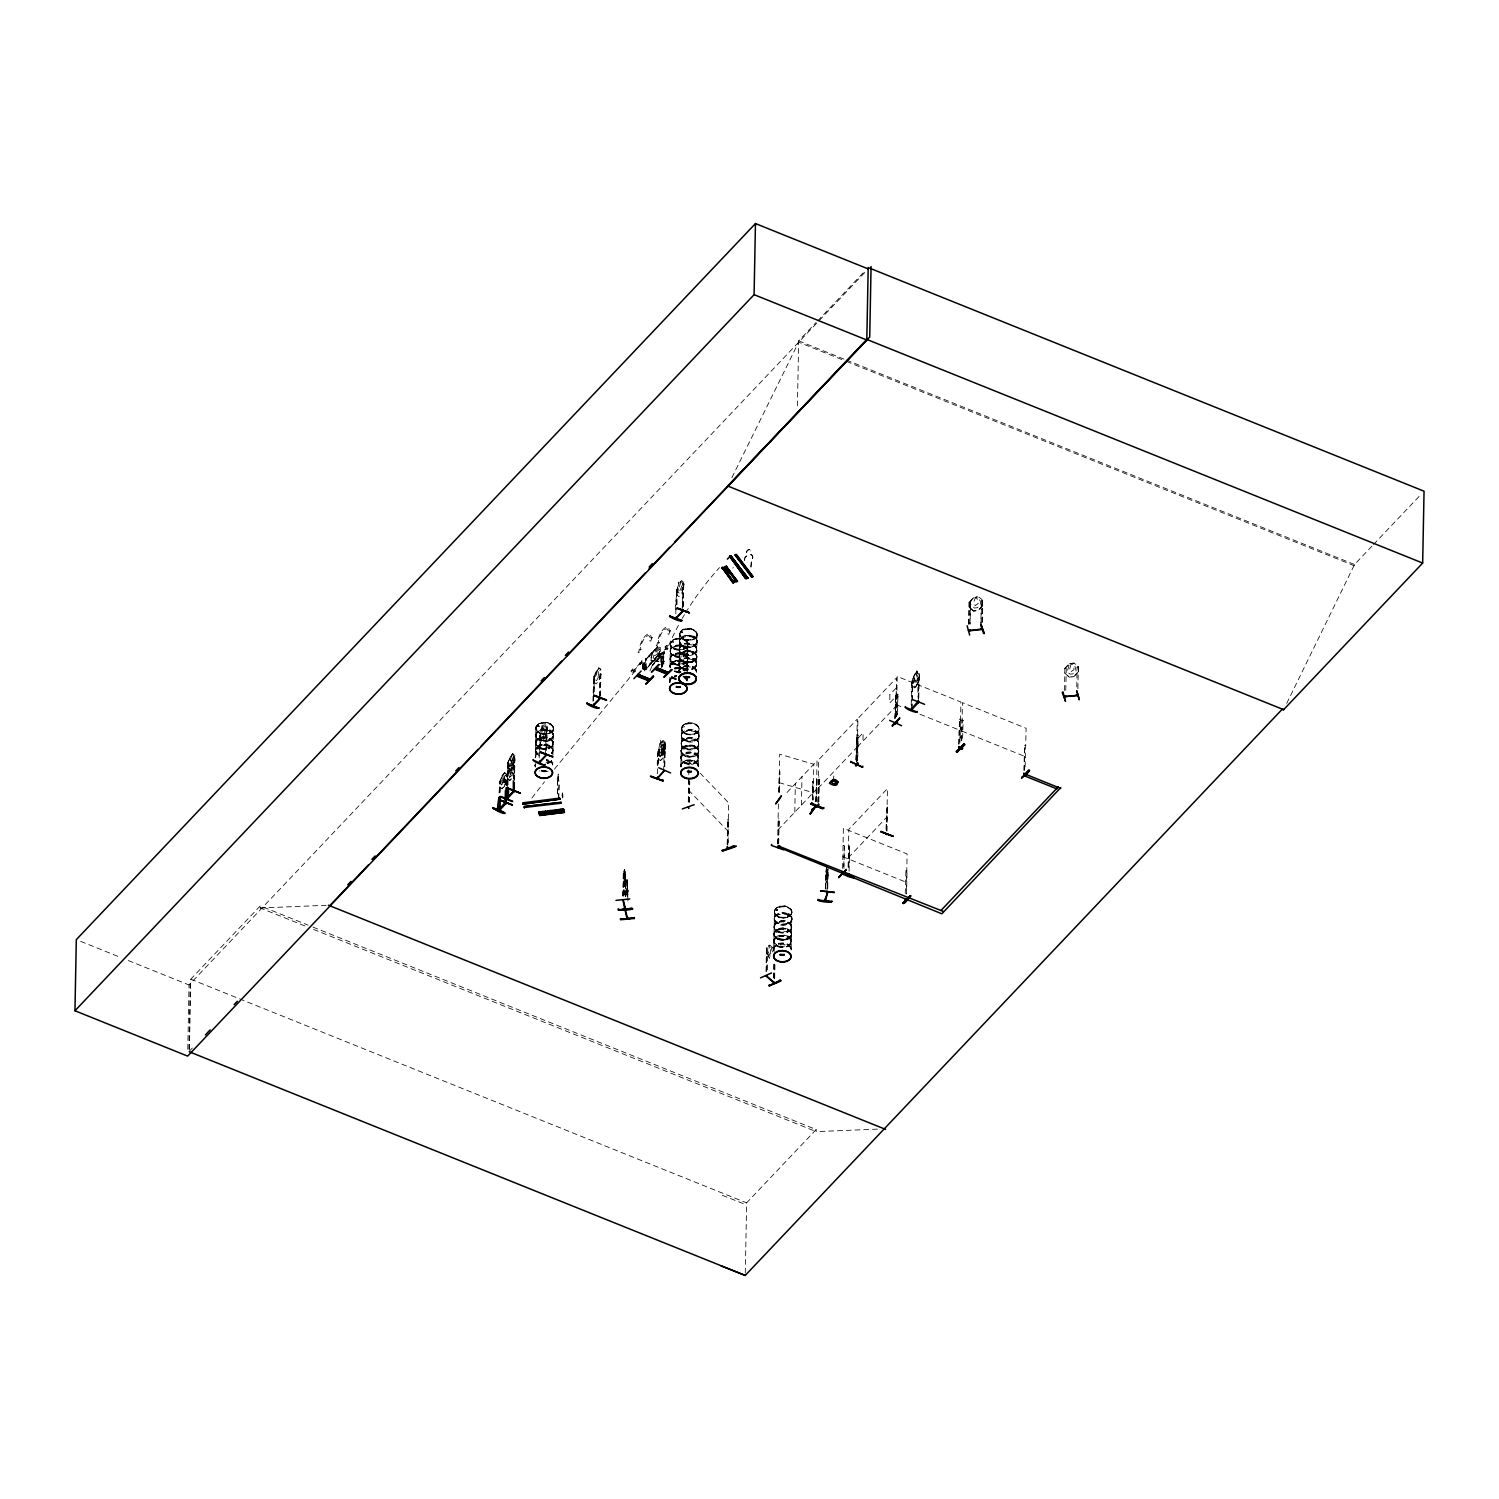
<?xml version="1.0" encoding="UTF-8"?>
<svg xmlns="http://www.w3.org/2000/svg" width="1499" height="1499" viewBox="0 0 1499 1499"><rect width="100%" height="100%" fill="white"/><g stroke="black" fill="none" stroke-linecap="round" stroke-linejoin="round"><path stroke-width="0.75" stroke-dasharray="5 3.75" d="M557.347 793.852L557.591 778.824M557.628 793.814L557.422 780.211M825.574 887.614L826.23 871.537M624.09 872.137L623.453 896.271M187.787 1049.225L189.024 984.974L865.017 272.237M188.968 1049.337L190.279 981.096M189.417 1049.525L190.766 979.203L260.283 905.902L308.063 925.127M304.878 925.932L260.245 907.982L260.283 905.902M499.055 793.008L499.917 781.391L499.467 793.177M499.71 792.334L499.917 781.391M500.123 792.484L500.329 781.56M505.538 784.033L505.706 775.283L507.018 774.664L504.563 772.641L505.631 775.976M506.156 785.532L506.362 774.608M506.568 785.701L506.887 774.608M506.924 785.382L508.011 762.466L507.337 785.532M507.58 784.689L508.011 762.466M507.992 784.858L508.386 762.279M513.37 778.581L513.782 756.358C517.848 756.283 511.965 767.169 511.365 771.348L510.222 769.83L510.953 772.435L509.566 777.344L511.365 772.622L513.051 773.671L511.777 771.573C519.066 754.203 500.778 788.586 514.888 760.162M513.782 778.749L514.251 756.433M513.97 780.117L514.438 755.683M514.382 780.286L514.888 755.758L512.639 753.678L507.355 763.141M507.618 778.393L509.866 780.473L512.321 777.887L514.813 770.823L514.775 766.27L512.564 764.359L510.035 766.963L507.486 773.952M535.836 735.747L535.705 742.398M536.005 727.858L535.649 735.016M537.935 748.751L537.373 748.844M539.134 726.49L537.879 725.872L539.078 725.909M538.816 726.509L537.729 726.34L538.853 725.703M539.19 757.988L539.303 751.43M539.359 749.238L539.64 733.929L540.895 733.03L540.427 748.713M539.677 753.791L540.296 733.236M545.58 753.397L546.086 727.146C549.44 727.558 545.486 739.213 542.245 740.469M546.067 749.2L546.723 726.865M546.273 750.531L546.742 726.453M546.723 748.507L547.247 726.472L544.887 724.673L546.123 727.896M550.564 731.643L548.953 730.725L551.126 731.456M552.756 761.811L552.681 765.09A8.694 5.621 1.1 0 0 550.264 761.042M552.831 757.239L553.112 743.954M553.375 728.27A8.694 5.621 1.1 0 1 540.183 732.805A8.694 5.621 1.1 0 1 540.502 723.08A8.694 5.621 1.1 0 1 553.375 728.27L553.281 735.016L553.094 733.723M557.984 778.599L558.228 773.934L557.197 779.424M558.396 798.705L558.171 774.177M558.677 798.667L559.408 785.083L557.947 773.971M561.994 796.006L562.35 792.859L562.687 794.676M592.967 701.288L593.098 694.73M593.136 692.538L594.072 676.536L594.166 694.206M593.473 697.072L594.485 676.667M593.623 700.595L594.072 676.536M599.356 696.698L599.862 670.428C603.01 669.004 595.59 665.8 599.9 671.196M600.012 696.004L600.518 669.753M600.424 696.173L601.024 669.772L598.663 667.954M622.778 895.521L623.865 871.387L623.172 899.85M622.966 896.327L623.247 871.444M624.708 884.766L624.971 871.238M624.821 894.697L624.914 872.418M625.027 895.503L624.483 869.907M625.308 896.683L625.327 872.755L625.776 896.646M626.02 895.259L626.245 881.131M627.107 894.641L627.369 881.112M627.35 895.877L627.313 882.311M627.538 896.683L627.481 889.319L628.325 890.125L627.294 896.009L626.189 885.703M627.931 901.03L627.032 879.594L626.076 881.337M639.923 662.633L640.242 664.394L642.022 662.521C642.79 657.761 637.6 666.174 642.059 660.89M640.242 664.394L640.26 662.764M641.722 660.74L641.684 662.371L634.283 670.184L639.792 663.251M642.715 668.91L642.696 664.244L644.008 662.408L643.371 668.348M642.846 669.079L642.94 664.638M643.671 669.416L643.558 663.251L645.563 663.907L640.804 662.595L643.708 663.158M643.746 669.341L644.814 663.926L643.521 664.582M643.183 664.432L644.008 662.408M644.083 669.36L643.989 664.994M644.326 663.72L644.345 662.539M644.57 670.952L644.664 664.376M644.814 663.926L644.008 665.069L642.696 664.244M657.405 656.337L645.526 669.922L657.405 656.337L645.095 669.753L645.788 659.747M645.769 660.441L646.537 659.523C644.739 651.334 646.013 689.784 645.713 659.373L657.593 646.856L645.263 659.223M646.05 668.217L646.2 659.916M646.238 668.104L646.275 669.172L645.02 668.648L657.162 655.981L660.197 651.053L660.216 647.362L657.199 647.175L645.282 660.272M660.085 650.997L657.162 657.817L654.089 661.04L651.109 660.703L651.128 657.012L654.164 650.266M651.109 660.703L651.259 657.068L654.332 650.397M663.907 651.746L652.009 665.331L664.319 651.915L652.44 665.5L664.432 652.927C663.045 646.875 662.221 668.161 663.626 661.921M657.162 646.687L657.574 647.83L645.769 660.253M657.574 647.98L657.593 646.856M658.323 657.162L658.361 655.531C663.27 649.592 657.705 660.815 658.679 655.663L666.493 647.961L660.459 654.857M657.312 773.821L657.761 749.744L659.017 748.844L658.548 764.546M659.86 649.161L655.925 652.14L654.688 655.756L657.199 654.22L659.729 649.104M657.892 765.221C654.894 767.713 663.87 717.59 659.429 752.105L660.947 753.135L662.521 751.467L664.169 747.102M660.122 655.269L660.141 653.639M658.117 764.378L658.417 749.05M661.003 662.277L660.834 657.443L662.502 655.738L661.49 657.049M661.078 662.202L661.359 656.45L663.682 657.405M661.452 665.987L661.827 656.337L661.677 668.086M662.146 666.999L662.165 657.967M662.483 666.287L662.708 657.461M661.677 657.761L662.502 655.738M662.652 666.474L662.483 656.918M663.214 661.771L664.432 652.927M664.357 652.084C660.909 665.125 667.748 657.874 660.74 665.444M663.664 771.404L664.207 742.961L665.425 742.473L663.045 740.337L660.628 742.998L663.139 740.543L665.294 742.417L664.151 767.207M664.394 766.345L664.863 742.267M664.807 766.514L665.369 742.286L665.387 751.074M669.791 680.565L669.847 677.286M670.446 657.143C669.922 662.071 670.165 647.812 670.559 652.927M670.353 650.416L670.521 643.764M672.433 664.376L672.47 663.888M673.313 641.628L672.302 642.378M675.805 613.953L675.918 607.395M675.974 605.203L676.911 589.182L677.042 604.678M676.293 609.737C673.088 609.475 681.933 561.6 677.923 592.236L679.44 593.267L681.014 591.599L682.663 587.233M676.63 604.509L676.911 589.182M679.178 663.026L679.44 649.667M679.572 641.891L679.459 648.542M679.759 634.002L679.572 640.729M681.427 654.763L681.895 654.632M682.157 611.536L682.701 583.092C686.298 581.931 681.895 592.592 681.408 594.054L678.822 596.583L676.499 594.616L678.86 596.433M682.645 607.339L683.338 582.83M682.888 606.477L683.357 582.399M681.595 654.969L682.551 654.782M682.139 631.754L682.588 632.822L681.633 632.035M683.3 606.645L683.788 582.549L682.701 583.092M681.464 736.253L681.314 742.904M681.183 751.392L681.202 750.25M681.614 729.02L681.445 735.091M684.575 646.013L684.537 647.043M683.75 749.35L684.181 749.481M684.35 668.741L685.155 669.285L683.731 669.266M684.987 647.137C686.523 644.907 681.052 648.224 685.83 647.193M685.249 669.322L684.762 668.46L685.624 669.51M685.493 646.275L685.736 646.294M687.179 680.996L687.235 677.717M687.329 673.145L687.61 659.822M670.653 642.34L674.925 638.949A8.694 5.621 1.1 0 1 687.872 644.177L687.779 650.922M688.285 801.759L688.753 776.95M688.791 774.758L688.959 766.008M688.697 801.609L689.128 778.749M688.94 802.452L689.334 781.897M689.353 802.302L689.746 781.747M694.843 636.813L693.081 637.15M695.742 754.54L694.712 754.128M697.016 642.209L696.979 642.284A8.694 5.621 1.1 0 1 683.788 646.875A8.694 5.621 1.1 0 1 684.106 637.15A8.694 5.621 1.1 0 1 696.979 642.34L696.885 648.973M697.129 634.433A8.694 5.621 1.1 0 1 683.937 638.967A8.694 5.621 1.1 0 1 684.256 629.243A8.694 5.621 1.1 0 1 697.129 634.433L697.016 641.179A8.694 5.621 1.1 0 1 683.806 645.544A8.694 5.621 1.1 0 1 684.125 635.838A8.694 5.621 1.1 0 1 696.998 641.01L696.042 638.555M695.424 754.053L696.042 753.154L695.836 754.353M697.072 731.624L695.274 731.868M698.309 765.67L698.44 758.981A8.694 5.621 1.1 0 0 685.53 753.885A8.694 5.621 1.1 0 0 685.212 763.591A8.694 5.621 1.1 0 0 698.403 759.056M698.871 736.571L698.853 736.646A8.694 5.621 1.1 0 1 685.643 741.218A8.694 5.621 1.1 0 1 685.961 731.512A8.694 5.621 1.1 0 1 698.834 736.684L698.74 743.335M698.89 735.484L698.871 735.409A8.694 5.621 1.1 0 0 685.98 730.2A8.694 5.621 1.1 0 0 685.661 739.906A8.694 5.621 1.1 0 0 698.871 735.372L698.984 728.795M727.146 844.537L728.046 819.241L728.214 845.08M727.558 844.368L728.046 819.241M727.802 845.23L728.626 802.827L700.127 773.165M744.61 560.626A4.666 3.167 -36.9 0 1 746.633 556.017L746.577 552.007A2.323 1.593 -36.9 0 1 748.694 549.59A2.323 1.593 -36.9 0 1 750.755 550.733L750.887 550.901A2.323 1.593 -36.9 0 0 748.825 549.777A2.323 1.593 -36.9 0 0 746.708 552.175L746.577 552.007M750.999 567.072L751.561 560.083A4.666 3.167 -36.9 0 0 750.812 554.742L750.755 550.733M745.284 1273.176L746.633 1202.854L816.149 1129.553L310.237 925.989M766.026 971.558L766.476 947.499L769.83 945.176L768.275 951.79L770.093 956.081M766.401 971.371L766.87 947.106L769.699 945.232M766.832 970.022L766.476 947.499M767.207 969.853L767.825 947.593M773.746 948.436L773.896 941.672M774.327 919.412L774.196 926.063M774.496 911.523L774.346 918.138L774.627 916.957M773.54 978.023L773.84 962.714M773.934 977.835L774.215 962.527M774.308 978.678L774.59 963.37M774.683 978.491L774.983 963.182M777.625 843.918L778.393 803.689M778.768 792.315L779.368 771.479L779.536 792.203M776.351 932.078L776.651 931.891M778.037 844.087L779.18 818.267L778.524 818.96M778.974 792.034L779.686 754.184L813.788 764.246L813.114 799.81M778.281 843.225L778.768 818.098M779.349 792.484L779.93 771.648M776.857 910.137L777.606 910.174M778.693 843.394L779.18 818.267M797.431 405.892L798.667 340.873L816.056 322.547M788.755 914.128C786.413 914.39 791.622 913.659 789.317 914.69M789.467 937.493L788.924 936.313L787.874 937.493M791.172 948.83L791.285 942.14M791.341 941.016L791.584 927.581M791.734 919.73L791.716 919.805A8.694 5.621 1.1 0 1 778.506 924.377A8.694 5.621 1.1 0 1 778.824 914.671A8.694 5.621 1.1 0 1 791.716 919.843L791.622 926.494M791.903 911.973A8.732 5.64 1.1 0 1 778.656 916.526A8.732 5.64 1.1 0 1 778.974 906.764C786.019 902.173 798.517 913.097 787.425 917.032C780.323 921.492 767.807 910.699 778.899 906.708A8.732 5.64 1.1 0 1 791.903 911.973L791.772 918.681A8.694 5.621 1.1 0 1 778.543 923.065A8.694 5.621 1.1 0 1 778.862 913.341A8.694 5.621 1.1 0 1 791.734 918.531L790.779 916.076M794.789 812.139L795.332 783.696M801.422 805.132L801.965 776.688M812.346 799.904L812.889 781.354L812.908 800.091M812.533 799.623L812.889 781.354M815.606 801.628L816.711 778.093L816.674 801.103M816.018 801.796L817.124 778.262M816.262 800.934L817.03 760.799L784.577 795.032M817.798 802.265L818.623 759.843L857.222 719.145L856.397 761.548M818.21 802.433L819.353 776.613L818.698 777.306M818.454 801.572L818.941 776.445M818.866 801.74L819.353 776.613M877.458 1129.122L816.112 1131.614L816.149 1129.553M825.274 888.944L826.08 871.5M825.743 889.001L826.268 871.088M826.417 870.863L826.811 875.023L826.755 871.406M826.717 873.542L826.905 876.297M826.961 892.804L827.504 870.638M827.523 888.495L827.898 869.176M827.748 887.689L828.029 872.381M842.607 868.408L843.375 828.291L907.101 853.924L906.333 894.041M843.731 866.572L844.387 845.736L843.056 845.567L844.124 846.017M843.937 868.596L844.387 845.736M848.115 867.134L848.827 829.284L887.445 788.586L886.621 831.008M848.528 867.303L849.577 846.054L848.921 846.748M848.771 866.459L849.165 845.886M849.09 871.181L849.577 846.054M855.779 759.956L856.885 736.421L856.191 760.124M856.81 761.717L857.859 734.96L857.803 760.255M857.128 760.949L857.953 718.527L896.552 677.829L895.821 715.679M857.391 760.087L857.859 734.96M857.953 746.408L858.103 738.108L863.124 732.805L862.974 741.106M886.003 829.397L887.108 805.881L887.033 831.177M886.415 829.565L887.52 806.05M894.716 718.471L895.802 694.955L895.128 718.639M895.371 717.796L895.802 694.955M896.177 716.803L896.87 693.681L897.938 694.131L897.545 714.686M896.439 716.522L897.208 676.405L960.915 702.038L960.147 742.174M897.301 714.948L897.938 694.131M905.246 893.61L905.939 870.507L907.026 870.938L906.576 893.779M911.223 705.092L911.355 698.534M911.392 696.342L911.692 681.033L912.947 680.115L911.692 681.033M911.561 709.645L912.348 680.34M912.216 708.952L912.891 680.227M912.01 685.624L914.446 687.779L914.69 674.25L917.069 671.627L918.269 675.037M914.446 687.779C920.723 686.804 913.94 661.752 918.194 674.269L917.763 696.154M918.138 698.515L919.262 673.744L918.793 697.822M918.344 699.846L918.85 673.594M919.393 678.223L919.562 673.669M958.779 744.272L959.51 718.883L960.578 719.333L959.885 742.436M959.023 744.01L959.51 718.883M961.421 740.75L962.077 719.932L963.145 720.363L962.508 741.181M961.683 740.487L962.414 702.638L1026.122 728.27L1025.091 768.668M968.729 624.015L969.141 602.13L970.565 602.017L970.04 624.184M968.804 624.333L969.235 602.448L970.565 602.392M969.965 623.884L970.396 602.036M980.852 627.069L981.339 600.818L982.594 600.668L982.257 622.872M981.021 623.003L981.545 600.855M982.164 622.553L982.594 600.668M1023.986 770.505L1024.473 745.378L1025.784 745.565L1024.473 745.378M1024.229 770.242L1024.716 745.115M1064.534 690.458L1064.852 668.254L1066.295 668.142M1065.77 690.308L1066.276 668.535L1064.946 668.573M1076.788 686.935L1077.069 666.943L1078.474 667.205M1077.388 666.943L1078.399 667.111M1077.893 688.678L1078.306 666.811M1078.512 671.571L1073.827 676.574L1069.199 677.173L1064.833 673.014L1069.199 677.173L1073.865 676.667L1078.531 671.664L1078.587 667.055L1074.09 663.045L1069.443 663.532L1064.777 668.554M1286.723 703.406L1354.534 564.505L1371.904 546.179M535.274 764.771L535.293 764.659A8.694 5.621 1.1 0 0 535.536 766.101M681.033 757.388L681.558 741.743M696.435 672.433L696.435 672.395A8.694 5.621 1.1 0 0 687.891 666.736A8.694 5.621 1.1 0 0 679.01 672.114L679.01 672.002M773.896 940.548L774.159 927.15M827.823 872.549L826.68 879.52L827.242 871.2M750.868 566.903L751.449 559.914A4.666 3.167 -36.9 0 0 750.68 554.574L750.812 554.742M826.811 869.101L826.736 879.126L827.298 874.498L827.598 875.978M833.388 780.923L833.837 775.526M548.859 745.396L542.151 744.891L538.16 746.315C542.75 742.661 552.138 744.328 553.112 750.755M658.96 655.794L661.865 656.356M671.159 663.345C678.41 655.794 693.044 669.135 696.904 656.674A8.694 5.621 1.1 0 0 683.825 651.559A8.694 5.621 1.1 0 0 683.507 661.284L683.319 661.452M694.449 746.034L698.497 749.744M787.35 929.099L790.516 931.497M827.411 875.379L826.455 878.433L827.467 872.624M698.721 744.422L698.459 757.857M825.986 872.381L826.717 864.904M826.661 866.834L826.024 872.324L825.612 871.444M826.792 869.027L825.912 876.503M828.141 867.977L827.261 875.36M828.216 872.099L826.68 882.592L825.855 880.887M827.485 879.594L828.197 872.156M624.633 869.888L625.495 882.087M679.028 670.915L679.122 664.113L680.134 666.736M791.135 949.991L791.172 949.916A8.694 5.621 1.1 0 0 782.628 944.239A8.694 5.621 1.1 0 0 773.746 949.635L773.746 949.598M635.332 671.065C632.035 675.805 632.69 663.607 635.482 670.803M502.933 775.039L502.783 782.628L504.395 779.218L503.72 774.196L503.064 775.095M597.202 670.259L596.283 676.93L597.857 677.005C598.832 675.88 599.469 667.786 597.07 670.203M661.471 746.895L661.321 754.465L662.914 751.074L662.258 746.052L661.602 746.952M917.051 676.293L916.208 673.182L914.652 678.766L915.402 681.652L917.013 678.279M535.78 727.971L536.136 726.453C534.562 735.053 549.74 736.552 553.206 729.957M535.368 750.381L535.649 751.861L535.724 748.526M553.581 728.458L553.225 729.938M551.838 753.697L552.906 748.938M669.866 665.912L670.109 667.786M679.122 656.15C679.797 649.929 693.812 647.961 696.623 655.382M687.722 645.844C690.364 638.967 675.056 638.237 680.846 631.229C685.811 624.446 703.499 631.098 694.58 638.63M687.648 666.736L684.893 670.765A8.732 5.64 1.1 0 0 682.27 661.49A8.732 5.64 1.1 0 0 670.034 666.399M681.408 728.533C683.094 720.719 697.859 720.982 699.152 728.907C697.897 738.314 677.061 735.147 682.738 725.61M681.258 752.105L685.287 756.021A8.732 5.64 1.1 0 0 698.59 751.449L697.653 748.02L692.351 745.209L683.75 746.483L680.977 750.83L682.289 747.645M698.778 750.999L698.778 750.962A8.732 5.64 1.1 0 1 685.362 755.402A8.732 5.64 1.1 0 1 685.68 745.64A8.732 5.64 1.1 0 1 698.609 750.849L698.759 751.336A8.732 5.64 1.1 0 0 685.661 746.24A8.732 5.64 1.1 0 0 685.343 756.002L691.976 756.751L697.466 753.903L689.69 756.583L682.082 753.51M774.271 911.654L774.664 910.137M774.196 932.191L774.964 936.987M791.641 934.139L791.247 935.957L791.378 932.622M553.262 736.028L553.262 736.065A8.694 5.621 1.1 0 0 540.352 730.987A8.694 5.621 1.1 0 0 540.033 740.712A8.694 5.621 1.1 0 0 553.225 736.178L553.131 742.867M680.865 765.314L681.014 758.513M504.695 772.697L502.146 775.302L500.816 784.352L502.334 785.401L505.556 779.368M513.501 767.638L512.396 764.453L510.166 767.02L508.704 776.014L510.203 777.063L511.796 775.376L513.445 771.029M540.09 738.595C539.434 733.442 544.999 711.838 541.308 736.29L542.825 737.321L546.048 731.287M664.151 747.832L663.045 744.647L665.556 746.502L663.101 744.497L660.647 747.083L659.354 756.208L660.872 757.239L662.446 755.571L664.094 751.205M538.834 726.303L537.729 726.34L539.134 726.247M535.368 750.306L538.122 745.977M537.654 749.032L538.178 747.945M535.068 765.24L535.424 763.759M549.046 730.613L549.833 731.456M550.714 731.175L549.458 730.463L551.239 730.388M553.037 737.189L553.45 735.597A8.844 5.696 1.1 0 0 540.296 730.463A8.844 5.696 1.1 0 0 539.959 740.337A8.844 5.696 1.1 0 0 553.375 735.728M670.634 642.378L670.54 645.413L672.77 648.074M670.147 650.922L670.634 649.217M673.351 642.584L673.576 641.816M670.503 657.03L671.159 661.958M669.866 666.212L670.222 664.432M669.922 679.665L669.566 681.146L669.978 679.534M681.464 632.372L682.42 631.791M679.253 649.011L679.703 647.362M678.972 663.532L679.422 661.883M683.863 647.324L683.956 646.369M678.822 671.383L679.253 669.753M685.53 669.378L683.019 669.453L685.024 668.517M683.076 669.116L683.413 669.285A8.694 5.621 1.1 0 0 696.548 664.713L696.248 666.006L696.435 662.296M687.872 651.634A8.844 5.696 1.1 0 1 674.475 656.243A8.844 5.696 1.1 0 1 674.794 646.369A8.844 5.696 1.1 0 1 687.872 651.634L687.423 653.377L687.76 651.971A8.694 5.621 1.1 0 0 674.85 646.893A8.694 5.621 1.1 0 0 674.531 656.618A8.694 5.621 1.1 0 0 687.722 652.084L687.629 658.773L687.46 657.518M687.797 659.354L687.366 660.984M693.812 658.642L694.768 659.092L692.257 659.691M693.138 659.972L693.344 659.672M696.679 643.558L697.204 641.759M696.698 651.072L695.892 646.406M696.548 658.473L696.904 656.955A8.732 5.64 1.1 0 1 683.488 661.621A8.732 5.64 1.1 0 1 683.806 651.859A8.732 5.64 1.1 0 1 696.735 657.068L696.66 655.1M681.258 735.522L681.689 733.892M681.464 735.091L681.801 733.648M683.694 727.165L684.706 726.434M681.183 756.414L681.989 761.099M680.677 765.745L681.202 763.872M694.524 731.456L695.648 730.781M694.618 731.343L695.836 732.374L697.091 731.193M695.086 730.987L696.829 731.4M694.093 753.828L695.461 752.929L696.735 754.128M695.011 754.334L694.655 753.36M699.059 736.103L698.628 737.752M698.403 752.817L698.778 751.036A8.732 5.64 1.1 0 0 685.661 745.921L683.75 746.783M697.466 755.29L698.197 760.124M774.121 918.681L774.477 917.201M776.295 910.137L777.7 909.799L776.407 910.249M777.157 909.706L777.231 909.35M774.14 939.423L774.084 942.946M773.54 948.904L774.065 947.068M788.343 913.828L787.762 915.233M787.837 915.083L789.205 914.84L787.949 914.146M788.043 915.383L789.842 914.146M787.331 937.606L786.994 937.212M791.435 921.079L791.94 919.262A8.844 5.696 1.1 0 0 778.768 914.128A8.844 5.696 1.1 0 0 778.449 924.002A8.844 5.696 1.1 0 0 791.865 919.393M791.772 927.113L791.247 928.987L790.629 923.927M679.89 639.436L679.422 641.16L679.834 639.53M663.682 653.808C664.001 650.491 662.727 655.775 663.195 652.608M663.457 663.195L663.439 662.146M827.654 875.884L827.448 873.374M772.528 951.996L770.73 946.544L770.58 954.132M662.015 656.637L661.34 657.63M663.476 657.312L658.998 655.812M625.177 879.238L624.69 871.444M627.594 889.113L627.088 881.318M499.279 782.066L504.563 772.641L506.943 774.777L505.706 775.283M499.823 782.291L502.277 775.358M507.824 763.366L510.316 756.32L512.733 753.885L513.707 757.014M507.618 773.99L510.166 767.02M504.301 786.169L506.812 779.124M505.051 784.464L506.718 779.161M542.601 727.146L539.64 733.929M544.793 738.089L547.172 730.987M593.885 677.492L596.246 670.39L595.084 679.572L596.602 680.602L599.825 674.569M593.866 681.895L596.115 683.975L598.532 681.314L600.874 674.325M601.08 674.325L598.401 681.258M676.705 590.156L679.216 583.111L681.67 580.525C687.666 586.203 678.185 576.084 682.738 583.861M658.342 754.147L660.647 747.083L663.233 744.553M658.267 754.184L660.815 747.214M658.005 754.484L660.459 756.508L662.914 753.922L665.275 746.802M660.328 756.452L662.877 753.847L665.2 746.839M916.938 685.212L919.487 678.185M512.002 764.752L513.651 760.405M918.212 678.41L914.933 684.425L913.378 683.375L914.727 674.325L917.201 671.683M1071.054 664.169L1069.405 670.165L1070.904 671.739L1073.902 669.678L1073.94 667.692L1072.553 664.001L1071.017 664.076M649.929 670.915L652.833 664.094M660.16 650.978L657.162 657.817M681.277 756.264L681.239 759.899M731.887 477.694L798.648 342.203L844.256 360.547M969.085 602.523L973.713 597.408C985.293 595.59 966.143 597.595 971.427 605.671L974.35 608.051L977.348 607.713L980.44 604.697L980.496 601.324C972.514 591.168 986.717 602.298 981.489 601.174M1064.796 668.648L1069.518 663.645L1067.157 671.814L1070.08 674.175L1073.078 673.838L1076.151 670.84L1074.09 663.045M623.865 871.387L624.615 869.72M625.814 884.616L624.914 886.302L625.664 884.635M627.313 896.177L628.212 894.51M535.967 741.199L536.661 746.052M698.478 745.603L698.553 742.136M774.44 924.864L774.346 928.387M791.041 943.302L790.348 938.449M632.765 668.685L630.985 671.346L633.477 672.939M665.05 646.968L666.68 649.61L669.435 647.062L666.662 645.282L665.05 646.968L669.21 647.643M666.662 645.282L667.598 649.348M696.642 651.203L696.848 650.098A8.694 5.621 1.1 0 0 683.937 645.001A8.694 5.621 1.1 0 0 683.638 654.707A8.694 5.621 1.1 0 0 696.829 650.173L696.585 663.476M552.887 745.04L552.962 741.612M627.894 891.98L627.032 879.763L626.282 881.262M672.002 664.844L672.564 663.888M536.155 726.434C539.771 720.438 552.194 720.925 553.543 728.383M550.658 731.1L550.751 730.107M552.794 752.03L551.857 753.379A8.713 5.621 1.1 0 0 549.402 745.977A8.694 5.621 1.1 0 0 537.71 746.596A8.713 5.621 1.1 0 0 537.972 754.278A8.694 5.621 1.1 0 0 535.761 756.676M670.24 664.713C675.037 655.925 685.137 664.094 692.257 661.546M672.189 664.45L673.145 664.638M679.478 654.951L680.434 653.302M687.704 645.882L681.296 649.779L672.789 648.093M683.619 668.629L683.525 669.116A8.694 5.621 1.1 0 1 683.675 659.523A8.694 5.621 1.1 0 1 696.548 664.713L696.454 671.402L696.211 670.016M685.249 669.097L683.844 669.435M687.292 667.936L684.912 670.446A8.694 5.621 1.1 0 0 674.419 669.266M693.981 659.991L694.318 658.904M694.374 753.322L694.262 754.278M697.466 754.222L698.403 752.535M774.215 932.472C777.887 926.494 790.554 926.419 791.603 934.439M510.26 766.27L511.571 761.998L513.258 763.047L511.983 760.949L513.351 756.283L511.571 760.705L509.96 759.749L511.159 761.792L509.772 766.72L508.967 762.017L510.353 756.395M531.883 798.03L544.493 781.803M554.405 769.193L633.871 672.489M973.825 597.614L969.141 602.13M982.801 605.54L978.135 610.543L973.488 611.049L978.116 610.449L982.651 605.521M817.63 320.88L865.035 270.907M511.815 755.234L510.147 760.78L510.878 763.666L512.471 760.255L511.946 755.29M542.507 727.165C542.713 722.78 548.915 725.422 546.498 727.315M598.832 667.861L593.435 677.211M544.212 726.134L542.544 731.662L543.275 734.547L544.887 731.137L544.081 726.078M680.827 582.08L679.159 587.608L679.89 590.494L681.502 587.102L680.696 582.024M676.255 589.875L677.492 589.369M499.729 786.731L501.978 788.811L504.395 786.151M501.978 788.811L504.432 786.226M645.825 667.823L645.694 668.854M660.834 657.724L661.715 657.049M662.97 657.124L661.921 658.173M663.72 661.228C662.015 662.933 666.699 662.764 661.153 665.593M660.759 664.469L663.72 661.34M661.171 664.638L664.188 661.452M662.333 741.949L660.666 747.476L661.396 750.362L663.008 746.97L662.202 741.893M658.173 749.912L658.979 748.919M658.267 758.569C661.265 764.509 665.106 753.604 665.256 751.018M660.553 760.499L662.933 758.007M777.887 829.959L816.487 789.261M818.061 788.287L856.678 747.589M857.409 746.989L896.009 706.273M848.284 857.747L886.883 817.03M1373.496 544.512L1420.883 494.539M188.93 1051.623L193.727 1046.564M858.271 735.128L857.203 735.653M963.145 720.363L961.815 720.195M905.939 870.507L907.026 870.938M683.169 668.798L684.106 668.31M536.661 747.439L538.104 746.296M680.415 653.601L688.191 650.922L695.78 653.976M694.037 659.691L692.763 659.448L694.018 659.073M695.611 659.541L692.257 661.846M696.454 731.531L697.054 731.081M776.744 932.415L777.119 932.397M787.162 936.556L788.118 936.144M787.743 936.275L789.017 936.275M788.867 938.486L791.247 935.676C788.118 941.822 777.063 941.541 774.121 935.264M631.154 670.39L635.089 671.252M772.641 947.48L774.496 952.727M769.53 958.554L766.776 951.621L769.568 958.479M694.88 637.618L693.1 637.562M694.562 638.649C688.247 642.902 681.483 636.4 674.925 638.949A8.694 5.621 1.1 0 0 674.681 648.711A8.694 5.621 1.1 0 0 687.872 644.177M693.119 658.848L692.388 659.916M694.505 660.141L692.482 659.766M549.327 730.332L550.283 730.05M684.2 724.448L686.055 723.586A8.732 5.64 1.1 0 1 699.021 728.814L699.209 728.926A8.732 5.64 1.1 0 1 685.774 733.367A8.732 5.64 1.1 0 1 686.092 723.605M683.788 748.751L684.031 748.601M696.323 754.353L694.224 753.922M789.186 937.493L787.406 937.456M788.867 938.224L782.553 940.023M662.314 658.098L660.834 657.443M728.701 819.953L727.633 819.41M693.362 636.363L694.243 636.269M694.468 637.319L693.325 637.431M681.296 649.742L683.432 649.236M674.494 661.321L676.649 660.497M690.102 662.371L692.276 661.565M696.473 732.093L695.199 731.549M976.842 597.876L975.324 598.045L973.732 602.055L975.193 605.615L978.191 603.554L976.805 597.782M1069.536 663.738L1074.052 663.251M627.669 890.125L627.556 882.705M623.603 875.772L625.064 886.284M626.619 893.142L627.463 896.158M693.718 636.232L695.311 636.944M538.029 748.938L538.422 748.619M782.928 928.106L776.632 929.624L773.84 933.708M780.642 928.612L787.331 929.305M784.839 939.573L778.15 938.861L774.983 936.669M260.245 907.982L326.145 905.302M688.622 628.587L693.006 629.449M685.961 639.886L688.247 640.129M656 661.059L658.885 661.19M650.978 660.666L653.995 660.853M655.869 661.003L658.942 661.396M825.762 876.878L826.624 878.302M654.876 658.398L653.096 657.967L655.007 651.409L660.141 647.493M694.449 746.146L685.605 745.921A8.732 5.64 1.1 0 0 685.343 755.665A8.732 5.64 1.1 0 0 698.59 751.111M696.098 753.06L696.791 753.903M779.143 782.647L813.245 792.69M722.312 1195.303L746.596 1204.915M798.667 340.873L844.274 359.217M846.448 360.079L1354.534 564.505M846.41 361.409L1354.515 565.835M896.664 704.849L900.899 706.554M920.011 714.255L960.372 730.481M961.871 731.081L1025.578 756.714M663.008 740.487L664.244 743.71M842.831 856.735L906.558 882.368M512.433 764.303L514.682 766.382M511.74 765.914L512.265 770.879L510.672 774.29L510.953 766.757M507.599 767.825L510.072 769.849M514.813 770.823L512.19 777.831L509.735 780.417L507.524 778.506M313.553 929.417L816.112 1131.614M190.766 979.203L746.633 1202.854M80.646 941.372L119.658 957.074M128.333 960.559L189.024 984.974M959.248 719.145L960.334 719.595M896.608 693.943L897.695 694.393M912.235 681.258L911.935 685.755L914.484 687.629L916.77 685.08M681.614 660.403L687.385 664.825M549.252 723.286L551.051 724.242M548.821 745.659L550.62 746.614M539.959 738.539L542.338 740.675M512.639 753.678L515.019 755.815M769.662 945.082L772.603 947.555M969.141 606.983L973.563 610.917M973.488 611.049L968.991 607.039M680.227 659.167L687.385 665.144M550.676 746.277L552.887 748.919M536.473 753.004L537.86 754.222M537.841 754.54L535.63 751.599M689.053 761.623L692.219 764.921M688.509 790.085L728.083 831.27M746.633 556.017L746.502 555.848A4.666 3.167 -36.9 0 0 744.478 560.439M695.611 660.928L696.473 662.352M686.786 648.299L687.554 649.573M680.546 644.364L679.384 641.31M695.461 668.779L696.211 670.034M686.636 656.15L687.797 659.204M679.234 649.161L680.396 652.215M679.384 657.761L680.227 659.466M670.596 645.432L671.44 646.837M686.205 678.522L687.048 679.928A8.844 5.696 1.1 0 0 683.057 676.405M670.446 652.683L671.308 654.107M697.897 732.917L699.059 735.972M697.747 740.768L698.609 742.192M697.316 763.141L698.478 766.195A8.844 5.696 1.1 0 0 688.622 760.162A8.844 5.696 1.1 0 0 681.014 767.095M682.42 738.726L681.258 735.672M681.408 745.134L682.27 746.577M790.198 946.3L791.36 949.335M774.44 920.442L775.283 921.866M774.29 928.293L775.133 929.717M774.009 942.815L774.852 944.239M552.288 732.393L553.15 733.835M552.138 740.244L553 741.668M551.707 762.616L552.55 764.022A8.844 5.696 1.1 0 0 546.442 759.881M535.649 735.147L536.811 738.201M698.272 756.658L698.609 758.344M774.458 920.48L774.121 918.831M825.78 876.746L826.605 878.451M687.535 649.498L687.947 651.353M623.903 872.212L624.465 869.739L625.158 872.83M696.791 639.698L697.204 641.609M791.678 917.632L791.94 919.131A8.844 5.696 1.1 0 1 778.449 923.59A8.844 5.696 1.1 0 1 778.787 913.715A8.844 5.696 1.1 0 1 791.865 918.981M773.859 933.746L774.14 935.545M773.54 949.036L773.803 950.535M696.36 670.334L696.623 671.833M687.797 642.809L688.078 644.326M687.404 664.844L687.61 666.662M679.141 656.225L679.366 658.042M678.972 663.682L679.216 665.181M678.803 671.533L679.066 673.032M670.147 651.053L670.39 652.552M669.828 682.776L669.566 681.277A8.844 5.696 1.1 0 1 676.368 676.068M680.996 750.587L681.221 752.404M553.206 733.948L553.45 735.447M535.068 765.371L535.312 766.87M670.165 659.354L670.072 666.793A8.694 5.621 1.1 0 1 682.232 661.902A8.694 5.621 1.1 0 1 684.762 671.14M669.753 681.801L669.772 681.876A8.694 5.621 1.1 0 1 676.386 676.611M535.668 743.429L535.443 756.845A8.694 5.621 1.1 0 1 538.122 752.891M535.237 765.802L535.255 765.97A8.694 5.621 1.1 0 1 535.611 764.527M562.875 794.657L562.668 797.974L562.893 795.032M791.303 940.904A8.694 5.621 1.1 0 1 778.112 945.438A8.694 5.621 1.1 0 1 778.431 935.713A8.694 5.621 1.1 0 1 791.303 940.904L791.322 940.941M668.704 645.619A692.369 390.658 5.2 0 1 679.047 624.202M682.251 618.45A692.369 390.658 5.2 0 1 684.5 614.627M685.643 612.735A692.369 390.658 5.2 0 1 719.483 567.578M784.502 955.331A8.694 5.621 1.1 0 1 777.925 954.601M784.558 954.957A8.844 5.696 1.1 0 1 777.869 954.226M773.859 950.666A8.844 5.696 1.1 0 1 781.485 943.714A8.844 5.696 1.1 0 1 791.285 949.617M774.027 949.785A8.694 5.621 1.1 0 1 782.647 942.927A8.694 5.621 1.1 0 1 790.816 950.197M784.539 954.02A8.694 5.621 1.1 0 1 780.042 953.907M773.877 950.254A8.844 5.696 1.1 0 1 782.647 943.302A8.844 5.696 1.1 0 1 790.929 950.685M784.558 954.563A8.844 5.696 1.1 0 1 777.869 953.814M537.991 754.184A8.694 5.621 1.1 0 1 537.71 746.596A8.713 5.621 1.1 0 1 549.402 745.977A8.694 5.621 1.1 0 1 551.688 753.36M551.707 752.929A8.694 5.621 1.1 0 0 549.402 745.471A8.694 5.621 1.1 0 0 537.729 746.165A8.694 5.621 1.1 0 0 537.991 753.753A8.844 5.696 1.1 0 0 535.274 757.651M548.147 771.142A8.694 5.621 1.1 0 1 539.453 770.936M546.386 760.817A8.694 5.621 1.1 0 1 552.4 764.94M546.067 771.292A8.844 5.696 1.1 0 1 539.378 770.542M535.387 766.982A8.844 5.696 1.1 0 1 535.48 764.04M546.423 760.274A8.844 5.696 1.1 0 1 552.55 764.453M539.734 755.852A8.694 5.621 1.1 0 1 536.436 748.544A8.694 5.621 1.1 0 1 547.397 745.902A8.694 5.621 1.1 0 1 552.588 752.76M546.048 770.336A8.694 5.621 1.1 0 1 541.551 770.224M546.404 759.506A8.694 5.621 1.1 0 1 548.484 760.124M546.086 770.879A8.844 5.696 1.1 0 1 539.396 770.149M535.387 766.589A8.844 5.696 1.1 0 1 535.143 765.108M551.538 761.323A8.694 5.621 1.1 0 1 546.179 763.797M551.669 760.911A8.844 5.696 1.1 0 1 546.217 763.441M551.669 760.518A8.844 5.696 1.1 0 1 546.236 763.028M535.293 757.257A8.844 5.696 1.1 0 1 538.01 753.285M550.152 761.136A8.694 5.621 1.1 0 1 546.198 762.485M691.639 772.172A8.694 5.621 1.1 0 1 687.142 772.06M680.883 766.476A8.694 5.621 1.1 0 1 689.746 761.08A8.694 5.621 1.1 0 1 698.253 766.907M691.676 771.798A8.844 5.696 1.1 0 1 687.104 771.685M680.752 766.026A8.844 5.696 1.1 0 1 689.765 760.536A8.844 5.696 1.1 0 1 698.403 766.457M681.146 766.626A8.694 5.621 1.1 0 1 689.784 759.768A8.694 5.621 1.1 0 1 697.934 767.038M691.657 770.861A8.694 5.621 1.1 0 1 687.16 770.748M691.695 771.404A8.844 5.696 1.1 0 1 687.123 771.292M732.73 568.121A3.11 2.117 -36.9 0 1 733.311 567.559M670.315 667.58A8.694 5.621 1.1 0 1 681.183 660.965A8.694 5.621 1.1 0 1 684.781 670.446M674.25 671.084A8.694 5.621 1.1 0 0 680.827 671.814L674.175 671.084L680.865 672.152A8.732 5.64 1.1 0 1 674.231 671.383M670.315 667.092A8.694 5.621 1.1 0 1 675.974 660.497A8.694 5.621 1.1 0 1 686.729 663.664A8.694 5.621 1.1 0 1 682.963 670.821M680.846 671.327A8.694 5.621 1.1 0 1 674.269 670.596M680.565 687.198A8.844 5.696 1.1 0 1 675.993 687.085M683.038 676.798A8.844 5.696 1.1 0 1 687.048 680.377M680.527 687.573A8.694 5.621 1.1 0 1 676.03 687.46M686.898 680.846A8.694 5.621 1.1 0 0 684.724 678.279A8.694 5.621 1.1 0 0 686.954 675.899M680.827 672.489A8.694 5.621 1.1 0 1 674.231 671.758M686.167 676.817A8.844 5.696 1.1 0 1 684.724 677.979M676.143 679.234A8.844 5.696 1.1 0 1 670.877 676.442M674.363 668.741A8.844 5.696 1.1 0 1 686.355 671.121M680.546 686.242A8.694 5.621 1.1 0 1 676.049 686.13M670.034 682.026A8.694 5.621 1.1 0 1 676.405 675.299M682.982 676.03A8.694 5.621 1.1 0 1 686.917 679.534M676.18 679.609A8.694 5.621 1.1 0 1 670.99 676.855M680.583 686.786A8.844 5.696 1.1 0 1 676.012 686.673M669.884 682.495A8.844 5.696 1.1 0 1 676.368 675.674M686.186 676.424A8.844 5.696 1.1 0 1 684.743 677.567M676.161 678.822A8.844 5.696 1.1 0 1 670.877 676.049M674.363 668.329A8.844 5.696 1.1 0 1 686.373 670.728M686.074 675.918A8.694 5.621 1.1 0 1 684.65 677.042M676.199 678.279A8.694 5.621 1.1 0 1 671.009 675.543M674.438 667.954A8.694 5.621 1.1 0 1 686.261 670.315M696.698 656.749A8.694 5.621 1.1 0 1 683.507 661.284M689.784 677.81A8.694 5.621 1.1 0 1 683.207 677.08M689.821 677.436A8.844 5.696 1.1 0 1 683.132 676.705M679.141 673.145A8.844 5.696 1.1 0 1 686.748 666.193A8.844 5.696 1.1 0 1 696.548 672.095M679.291 672.264A8.694 5.621 1.1 0 1 687.91 665.406A8.694 5.621 1.1 0 1 696.079 672.676M689.802 676.499A8.694 5.621 1.1 0 1 685.305 676.386M679.141 672.732A8.844 5.696 1.1 0 1 687.91 665.781A8.844 5.696 1.1 0 1 696.211 673.163M689.821 677.042A8.844 5.696 1.1 0 1 683.151 676.311M889.881 694.674L889.731 702.975L896.158 696.192L896.308 687.891L889.881 694.674M698.684 744.497L698.684 744.535A8.694 5.621 1.1 0 1 685.493 749.069A8.694 5.621 1.1 0 1 685.811 739.363A8.694 5.621 1.1 0 1 698.684 744.535M505.182 781.897L504.507 782.628L503.495 780.96L501.678 785.682L503.064 780.773L501.884 778.712L503.477 779.686L505.238 775.152L503.908 779.911L505.182 781.897M663.72 753.735L663.064 754.522L662.015 752.817L660.216 757.538L661.602 752.61L660.403 750.549L662.015 751.524L663.776 747.008L662.427 751.767L663.72 753.735M535.574 755.908L535.218 757.388L535.686 755.721M914.577 674.194L912.029 681.239L914.727 674.325M652.177 637.487L650.678 641.085L649.254 640.56L650.266 639.492A9.8 3.804 -68.1 0 0 645.338 637.356A9.8 3.804 -68.1 0 0 640.11 650.191L641.122 649.142L639.53 652.852L638.012 652.421L639.024 651.372A11.73 4.553 -68.1 0 1 645.263 635.988A11.73 4.553 -68.1 0 1 651.184 638.537L652.177 637.487M670.334 630.667L668.835 634.283L667.411 633.758L668.423 632.69A9.8 3.804 -68.1 0 0 663.495 630.554A9.8 3.804 -68.1 0 0 658.267 643.39L659.279 642.34L657.686 646.05L656.169 645.619L657.162 644.551A11.73 4.553 -68.1 0 1 663.42 629.187A11.73 4.553 -68.1 0 1 669.341 631.735L670.334 630.667M683.694 646.331L683.6 646.425A8.844 5.696 1.1 0 1 684.031 636.607A8.844 5.696 1.1 0 1 697.129 641.872A8.844 5.696 1.1 0 1 683.713 646.481M687.629 658.736L687.61 658.698A8.694 5.621 1.1 0 0 674.719 653.433A8.694 5.621 1.1 0 0 674.4 663.158A8.694 5.621 1.1 0 0 687.61 658.623L687.629 658.698M553.131 742.792L553.112 742.755A8.694 5.621 1.1 0 0 540.221 737.527A8.694 5.621 1.1 0 0 539.902 747.252A8.694 5.621 1.1 0 0 553.112 742.717L553.131 742.755M791.603 926.419L791.584 926.382A8.694 5.621 1.1 0 0 778.712 921.192A8.694 5.621 1.1 0 0 778.393 930.916A8.694 5.621 1.1 0 0 791.584 926.382M698.74 743.26L698.721 743.223A8.694 5.621 1.1 0 0 685.83 738.051A8.694 5.621 1.1 0 0 685.511 747.757A8.694 5.621 1.1 0 0 698.721 743.223M778.356 932.228A8.694 5.621 1.1 0 0 791.566 927.694A8.694 5.621 1.1 0 0 778.674 922.522A8.694 5.621 1.1 0 0 778.356 932.228M778.3 931.853A8.844 5.696 1.1 0 0 791.716 927.244A8.844 5.696 1.1 0 0 778.618 921.979A8.844 5.696 1.1 0 0 778.3 931.853M778.225 938.824A8.732 5.64 1.1 0 0 791.472 934.27A8.732 5.64 1.1 0 0 778.543 929.061A8.732 5.64 1.1 0 0 778.225 938.824M778.262 938.337A8.675 5.603 1.1 0 0 791.416 933.802A8.675 5.603 1.1 0 0 778.581 928.631A8.675 5.603 1.1 0 0 778.262 938.337M778.656 917.126A8.675 5.603 1.1 0 0 791.828 912.61A8.675 5.603 1.1 0 0 778.974 907.438A8.675 5.603 1.1 0 0 778.656 917.126M778.206 939.124A8.732 5.64 1.1 0 0 791.453 934.57A8.732 5.64 1.1 0 0 778.524 929.38A8.732 5.64 1.1 0 0 778.206 939.124M778.637 916.788A8.732 5.64 1.1 0 0 791.884 912.235A8.732 5.64 1.1 0 0 778.955 907.026A8.732 5.64 1.1 0 0 778.637 916.788M778.3 931.441A8.844 5.696 1.1 0 0 791.716 926.832A8.844 5.696 1.1 0 0 778.637 921.566A8.844 5.696 1.1 0 0 778.3 931.441M778.225 939.536A8.675 5.603 1.1 0 0 791.397 935.001A8.675 5.603 1.1 0 0 778.543 929.83A8.675 5.603 1.1 0 0 778.225 939.536M778.018 946.375A8.844 5.696 1.1 0 0 791.435 941.765A8.844 5.696 1.1 0 0 778.337 936.5A8.844 5.696 1.1 0 0 778.018 946.375M778.075 946.75A8.694 5.621 1.1 0 0 791.285 942.215A8.694 5.621 1.1 0 0 778.393 937.044A8.694 5.621 1.1 0 0 778.075 946.75M778.037 945.963A8.844 5.696 1.1 0 0 791.435 941.372A8.844 5.696 1.1 0 0 778.356 936.107A8.844 5.696 1.1 0 0 778.037 945.963M539.884 748.563A8.694 5.621 1.1 0 0 553.075 744.029A8.694 5.621 1.1 0 0 540.202 738.838A8.694 5.621 1.1 0 0 539.884 748.563M539.809 748.17A8.844 5.696 1.1 0 0 553.225 743.579A8.844 5.696 1.1 0 0 540.146 738.314A8.844 5.696 1.1 0 0 539.809 748.17M540.165 733.479A8.694 5.621 1.1 0 0 553.375 728.945A8.694 5.621 1.1 0 0 540.483 723.755A8.694 5.621 1.1 0 0 540.165 733.479M540.165 733.105A8.732 5.64 1.1 0 0 553.412 728.551A8.732 5.64 1.1 0 0 540.483 723.342A8.732 5.64 1.1 0 0 540.165 733.105M539.827 747.776A8.844 5.696 1.1 0 0 553.225 743.167A8.844 5.696 1.1 0 0 540.146 737.901A8.844 5.696 1.1 0 0 539.827 747.776M539.977 739.925A8.844 5.696 1.1 0 0 553.393 735.316A8.844 5.696 1.1 0 0 540.296 730.05A8.844 5.696 1.1 0 0 539.977 739.925M540.052 739.4A8.694 5.621 1.1 0 0 553.262 734.866A8.694 5.621 1.1 0 0 540.371 729.676A8.694 5.621 1.1 0 0 540.052 739.4M685.436 748.694A8.844 5.696 1.1 0 0 698.834 744.085A8.844 5.696 1.1 0 0 685.755 738.82A8.844 5.696 1.1 0 0 685.436 748.694M685.793 734.004A8.675 5.603 1.1 0 0 698.965 729.47A8.675 5.603 1.1 0 0 686.111 724.298A8.675 5.603 1.1 0 0 685.793 734.004M685.774 733.592A8.732 5.64 1.1 0 0 699.021 729.039A8.732 5.64 1.1 0 0 686.092 723.848A8.732 5.64 1.1 0 0 685.774 733.592M685.586 740.843A8.844 5.696 1.1 0 0 698.984 736.234A8.844 5.696 1.1 0 0 685.905 730.969A8.844 5.696 1.1 0 0 685.586 740.843M685.436 748.282A8.844 5.696 1.1 0 0 698.853 743.691A8.844 5.696 1.1 0 0 685.755 738.426A8.844 5.696 1.1 0 0 685.436 748.282M685.586 740.45A8.844 5.696 1.1 0 0 699.002 735.84A8.844 5.696 1.1 0 0 685.905 730.575A8.844 5.696 1.1 0 0 685.586 740.45M685.362 756.377A8.675 5.603 1.1 0 0 698.534 751.842A8.675 5.603 1.1 0 0 685.68 746.671A8.675 5.603 1.1 0 0 685.362 756.377M685.155 763.216A8.844 5.696 1.1 0 0 698.553 758.606A8.844 5.696 1.1 0 0 685.474 753.341A8.844 5.696 1.1 0 0 685.155 763.216M685.155 762.822A8.844 5.696 1.1 0 0 698.571 758.213A8.844 5.696 1.1 0 0 685.474 752.948A8.844 5.696 1.1 0 0 685.155 762.822M685.23 762.279A8.694 5.621 1.1 0 0 698.44 757.745A8.694 5.621 1.1 0 0 685.549 752.573A8.694 5.621 1.1 0 0 685.23 762.279M674.381 664.469A8.694 5.621 1.1 0 0 687.573 659.935A8.694 5.621 1.1 0 0 674.7 654.744A8.694 5.621 1.1 0 0 674.381 664.469M674.325 664.094A8.844 5.696 1.1 0 0 687.722 659.485A8.844 5.696 1.1 0 0 674.644 654.22A8.844 5.696 1.1 0 0 674.325 664.094M674.662 649.386A8.694 5.621 1.1 0 0 687.872 644.851A8.694 5.621 1.1 0 0 674.981 639.68A8.694 5.621 1.1 0 0 674.662 649.386M674.662 649.011A8.732 5.64 1.1 0 0 687.91 644.458A8.732 5.64 1.1 0 0 674.981 639.267A8.732 5.64 1.1 0 0 674.662 649.011M674.325 663.682A8.844 5.696 1.1 0 0 687.741 659.073A8.844 5.696 1.1 0 0 674.644 653.808A8.844 5.696 1.1 0 0 674.325 663.682M674.475 655.831A8.844 5.696 1.1 0 0 687.891 651.222A8.844 5.696 1.1 0 0 674.794 645.957A8.844 5.696 1.1 0 0 674.475 655.831M674.55 655.307A8.694 5.621 1.1 0 0 687.76 650.772A8.694 5.621 1.1 0 0 674.869 645.582A8.694 5.621 1.1 0 0 674.55 655.307M683.563 654.332A8.844 5.696 1.1 0 0 696.979 649.723A8.844 5.696 1.1 0 0 683.881 644.458A8.844 5.696 1.1 0 0 683.563 654.332M683.507 660.853A8.694 5.621 1.1 0 0 696.716 656.318A8.694 5.621 1.1 0 0 683.825 651.128A8.694 5.621 1.1 0 0 683.507 660.853M683.919 639.642A8.694 5.621 1.1 0 0 697.11 635.108A8.694 5.621 1.1 0 0 684.237 629.917A8.694 5.621 1.1 0 0 683.919 639.642M683.9 639.267A8.732 5.64 1.1 0 0 697.166 634.714A8.732 5.64 1.1 0 0 684.219 629.505A8.732 5.64 1.1 0 0 683.9 639.267M683.656 653.395A8.694 5.621 1.1 0 0 696.848 648.861A8.694 5.621 1.1 0 0 683.975 643.689A8.694 5.621 1.1 0 0 683.656 653.395M683.581 653.939A8.844 5.696 1.1 0 0 696.979 649.329A8.844 5.696 1.1 0 0 683.9 644.064A8.844 5.696 1.1 0 0 683.581 653.939M683.731 646.088A8.844 5.696 1.1 0 0 697.129 641.478A8.844 5.696 1.1 0 0 684.05 636.213A8.844 5.696 1.1 0 0 683.731 646.088M683.488 662.015A8.694 5.621 1.1 0 0 696.679 657.48A8.694 5.621 1.1 0 0 683.806 652.29A8.694 5.621 1.1 0 0 683.488 662.015M683.282 668.854A8.844 5.696 1.1 0 0 696.698 664.244A8.844 5.696 1.1 0 0 683.6 658.979A8.844 5.696 1.1 0 0 683.282 668.854M683.3 668.46A8.844 5.696 1.1 0 0 696.698 663.851A8.844 5.696 1.1 0 0 683.619 658.586A8.844 5.696 1.1 0 0 683.3 668.46M683.375 667.917A8.694 5.621 1.1 0 0 696.567 663.382A8.694 5.621 1.1 0 0 683.694 658.211A8.694 5.621 1.1 0 0 683.375 667.917"/><path stroke-width="1.5" d="M1282.226 709.252L1283.537 709.777L1422.663 563.062L1424.05 491.204L868.202 267.572L866.797 340.011L187.656 1056.102L74.95 1010.757L76.318 939.629L755.459 223.557L868.165 268.902M492.89 807.68C501.49 815.306 515.075 815.493 492.871 807.699M498.98 797.393C494.07 825.668 503.664 800.054 505.631 803.97M499.467 808.711L499.204 810.753L499.392 797.562M499.336 810.659L499.635 796.7M499.823 810.041L500.048 796.868M499.842 810.135L499.392 808.785M500.141 800.054L512.471 805.038L500.179 800.054M505.088 803.82L505.407 790.61M505.5 803.989L506.1 787.724M505.781 803.876L506.306 798.836M506.887 787.593L506.606 798.78L514.307 790.329L513.014 790.835M507.543 786.9L507.149 798.948L507.768 797.149M507.861 797.187C504.713 799.66 510.447 793.215 507.917 789.298M520.378 793.177L508.124 788.249L520.415 793.215M512.133 804.851L500.216 800.466M512.714 801.253L500.778 796.381M513.932 782.347L513.576 792.165L513.314 780.81M513.689 783.209L513.576 792.165M507.149 798.873L514.176 791.397L514.344 782.515M514.307 790.329L514.194 791.435M520.078 793.046L508.18 788.661M545.224 764.34C545.205 767.057 531.77 761.08 533.232 759.6M538.741 811.877L538.984 813.189L563.661 810.003L563.38 808.917L538.666 812.177L539.659 815.212L564.43 812.364L539.771 815.531L539.528 814.5L564.167 811.278L564.43 812.364M539.846 760.855L540.183 761.885M540.502 752.498L552.85 756.883L540.558 751.898M539.734 814.819L564.355 811.858L563.399 809.085M541.251 811.559L542.245 814.5M542.919 811.334L543.912 814.276M545.411 811.015L546.423 813.957M547.641 810.715L548.634 813.657M550.133 810.397L551.145 813.339M552.513 756.714L540.596 752.329M587.008 702.881C585.528 704.474 599.019 710.301 599 707.64M593.623 704.155L593.979 705.186M594.279 695.798L606.627 700.183L594.335 695.199M594.372 695.611L606.289 699.996M616.014 900.374L629.805 898.95M618.131 908.731C620.623 912.947 649.667 905.921 618.337 910.118L631.96 908.15L632.166 909.106M620.492 918.662L620.605 919.749L634.396 918.456M622.928 900.056L624.783 908.731M624.652 908.656L624.577 907.007M625.046 906.951L625.327 908.656M627.406 916.882L627.631 918.625L625.27 909.987M625.233 910.624L627.069 918.643L626.919 916.938M633.89 678.672L641.122 671.046M637.056 675.73L649.011 680.49M634.302 917.444L634.414 918.531M653.733 676.517L645.844 683.937L653.152 675.899M649.929 679.234L637.974 674.419L650.266 679.272M652.028 671.871L659.298 664.694M655.213 668.929L667.167 673.669M668.086 672.433L656.131 667.617L668.423 672.47M657.967 776.688L658.38 776.857M658.679 767.732L670.634 772.959M663.345 780.173C652.833 779.068 640.504 771.236 662.933 781.11M657.555 778.431L664.376 770.636M681.839 620.305C681.82 623.003 668.385 617.026 669.847 615.546M682.869 610.768L675.599 618.356L676.461 616.82M677.117 608.463L689.465 612.847L677.173 607.863M669.828 615.995L681.783 620.399M682.495 611.798L682.626 609.849M682.157 611.442L682.813 609.737M694.187 804.701L682.326 808.917M689.128 612.66L677.211 608.275M688.903 808.148L688.097 807.286L688.697 808.017M721.993 567.39L732.805 582.774L734.21 582.305L733.105 582.511M723.118 568.889L727.315 567.615M723.867 569.882L728.064 568.608M724.991 571.381L729.189 570.107M726.003 572.712L730.182 571.438M721.712 568.009L726.49 566.547L725.029 566.978L736.983 581.5L726.191 566.116M727.127 574.211L731.306 572.937M722.106 850.27C731.531 849.614 748.488 840.602 722.481 851.226M727.015 847.029L727.54 848.528M727.427 846.879L728.233 848.471M74.95 1010.757L754.091 294.666L755.459 223.557M760.499 977.854L771.517 972.945M766.532 975.774L766.795 975.924M768.95 985.124C778.562 983.644 790.348 975.212 769.399 986.042M771.741 844.387L771.329 845.399L783.64 849.839M775.789 803.97L781.429 795.8L775.826 803.539M774.702 982.951L773.39 981.583M1060.749 787.593L941.859 913.809L778.337 847.122M778.318 845.736L777.475 847.328M778.862 799.904L779.461 799.379M778.618 846.823L778.731 845.904M778.318 848.003L779.742 845.623M780.061 979.784L780.529 980.777M810.06 813.638L815.718 805.45M810.547 803.52L823.401 808.598L823.832 807.568M811.502 803.726L811.933 802.714M812.289 809.048L812.739 810.322L812.102 809.329M816.562 806.818L815.437 806.556M817.667 805.656L818.491 804.064M818.342 805.712L818.904 804.232M818.192 899.363C817.03 901.574 832.582 903.485 831.964 901.068M822.464 808.373L810.903 803.689M824.825 900.787L825.106 899.044M825.499 900.674L825.574 899.119M825.331 900.749L827.748 892.017M829.547 783.34C842.644 791.266 837.304 771.835 829.472 783.115M832.882 779.817L837.978 781.785M834.643 785.382L838.053 781.991M834.343 892.186L820.59 890.912M838.765 877.458L846.092 869.851L838.859 877.046M842.157 872.174C840.489 874.011 854.168 879.576 854.055 877.027M843.506 874.517L843.974 873.505M838.84 877.627L846.167 869.439M848.715 873.524L847.928 874.985M851.039 761.998L850.795 761.342M848.565 875.172L849.127 873.692M855.61 764.902L856.098 765.82L856.416 764.79M856.023 765.802L856.154 763.872M857.091 763.235L856.791 765.183L857.409 762.598M857.784 763.703L857.821 762.766M871.069 266.503L869.72 337.031L785.495 425.435M862.749 766.101L862.562 767.301L850.795 761.736M880.887 831.908L893.198 836.33L880.944 831.308M885.834 834.343L886.996 834.531M901.555 725.666L889.657 720.382M899.737 717.834L892.43 725.422M894.94 724.336L895.334 723.324M897.545 721.881L895.952 722.349M917.238 711.482C917.369 714.067 903.71 708.39 905.34 706.61M902.829 902.773C904.703 906.314 910.867 893.385 910.792 896.046M910.286 895.765L902.904 902.866M905.04 898.426L906.595 899.381M912.629 699.602L924.602 704.305M911.148 709.364L918.4 700.914L918.7 702.3M940.96 910.493L1058.425 786.656M943.283 911.429L779.724 846.523M957.636 751.655L956.381 751.168M963.707 743.56L964.944 744.647L957.542 751.674M958.592 746.802L959.903 748.095L958.798 747.682M958.854 746.539L960.147 747.739M962.489 748.376L961.159 748.582L962.283 749.144M961.365 748.732L962.751 748.113M969.666 635.07L967.136 625.776M969.947 630.835L969.984 629.692M981.058 629.636L980.665 628.531M980.964 624.821L984.262 633.627L980.964 624.221M981.058 624.259L983.606 633.552M1021.7 777.944C1035.284 762.991 1028.464 774.496 1021.606 777.4M1025.11 774.327L1023.798 773.034M1028.914 769.793L1021.756 777.981M1062.96 691.845L1065.489 701.326L1062.21 692.444M1065.714 695.817L1064.178 696.716M1076.394 694.655L1076.488 694.974M1079.224 699.846L1076.769 690.777L1079.243 699.246M824.731 900.674L827.448 892.861M843.956 874.236L842.963 873.73M1023.798 773.84L1025.241 774.009M623.453 900.712L625.289 908.506M818.042 900.431L831.926 901.63L818.154 900.018M682.926 683.713L682.944 683.675A8.732 5.64 1.1 0 1 683.375 673.932A8.732 5.64 1.1 0 1 696.304 679.122A8.732 5.64 1.1 0 1 683.057 683.675L682.888 683.825M507.768 798.236L506.699 797.562M545.542 755.477L546.254 754.821L539.115 762.26M599.207 698.834L599.956 698.103L593.342 704.998M657.143 778.262L664.244 770.73M778.749 846.691L777.569 847.141M500.422 796.868L512.396 801.628M533.213 760.03L544.812 765.333M669.472 616.482L681.726 620.923M841.726 873.168L853.98 877.59L842.045 872.793M905.265 707.191L917.163 712.044M648.692 680.883L636.756 676.068M666.811 674.138L654.913 669.266M774.608 982.876L766.233 975.68M968.448 630.592L982.014 629.037M982.276 629.411L968.541 630.91M1076.657 695.33L1077.987 695.536M728.158 848.397L727.69 847.722M498.736 809.479L505.088 803.071M505.838 802.002L505.894 802.977M506.212 803.314L499.055 810.772M600.368 698.459L593.492 705.804M855.648 765.521L856.304 763.778M895.69 723.605L894.584 724.036M957.524 752.123L956.493 751.711M663.233 780.792L650.978 776.37M823.719 808.205L811.821 803.352M815.756 805.919L810.153 814.182L816.074 806.162M765.839 975.868L774.215 983.063M1077.856 695.555L1064.44 696.642M729.713 556.298L745.771 578.801L729.657 556.11L746.727 578.539L747.889 578.202M747.982 578.127L730.875 555.923L747.551 578.052M735.035 554.93L752.217 576.89L735.522 554.799L736.421 554.48L753.041 576.609L752.048 576.909M726.172 566.36L725.085 566.997M726.134 566.51L737.021 581.481M732.73 582.755L737.583 581.293L726.397 566.585M737.264 581.106L725.366 566.603M205.363 1034.947L210.16 1029.888M234.125 1004.63L237.329 1001.257M347.749 884.822L350.972 881.412M371.921 859.32L375.143 855.929M455.733 770.973L458.956 767.563M541.139 680.902L544.362 677.511M565.31 655.419L568.533 652.028M649.123 567.053L652.346 563.661M329.724 905.733L368.398 864.942M373.232 859.845L477.975 749.406M481.198 745.996L561.788 661.04M566.622 655.944L645.582 572.674M648.805 569.283L669.753 547.191M674.587 542.095L866.815 339.43L1422.663 563.062M676.049 618.581L683.3 610.936M507.412 797.206L513.464 791.435M651.447 672.02L658.679 664.394M645.844 683.937L653.245 676.311M661.659 671.496L662.464 670.653M720.963 1265.831L745.228 1275.443L1282.32 709.139L1283.631 709.664L727.783 486.032L782.291 428.808M850.832 761.829L862.637 767.151M892.261 725.872L899.644 718.227L892.411 726.022M896.196 722.087L897.526 722.63L896.121 722.537M956.381 751.749L963.782 744.047L956.549 751.749M956.962 751.992L964.325 744.328L957.018 751.955M893.16 836.292L881 831.72M902.904 903.26L910.23 895.727M903.466 903.578L910.736 895.952M911.748 709.608L918.737 702.244M857.803 763.497L856.585 764.171M539.659 762.485L546.685 754.99M918.269 700.932L918.119 702.881M815.981 807.38L816.58 806.706M524.294 807.493L561.319 803.164M559.652 798.086L559.989 799.079L523.001 803.764L560.083 799.117M559.951 798.93L523.188 804.363L522.832 802.808L559.652 798.124M561.244 802.415L524.013 806.631L561.057 802.321M730.463 556.316L747.027 578.445M735.11 554.93L751.336 576.89M736.496 581.5L725.31 566.753M661.228 670.372L660.834 671.159M649.929 679.553L637.937 674.438M668.086 672.751L656.094 667.636M810.566 803.951L822.445 808.767M843.637 874.535L842.382 873.973M906.333 899.7L905.134 899.213L906.464 899.344M731.943 580.881L736.121 579.607M1064.309 696.716L1077.706 695.217M618.244 909.799L632.053 908.581M752.948 576.684L735.859 554.443M746.671 578.577L729.582 556.335L731.362 555.998M820.571 890.893L834.362 892.598M1024.791 774.308L1024.004 773.915M754.091 294.666L866.797 340.011M1060.73 788.474L1026.553 774.646L1025.147 776.126L1057.001 788.942M671.908 669.772L664.001 677.136L671.889 669.716M328.412 905.209L885.572 1129.365M189.38 1051.811L745.228 1275.443M733.086 582.38L721.993 567.615M671.402 669.51L664.169 677.136M734.379 846.654L733.985 845.661L722.143 850.757M730.931 555.923L747.945 578.164M722.799 567.372L734.191 582.343M722.762 567.521L733.648 582.493L722.312 567.802M780.136 980.346L769.062 985.742M560.87 809.235L561.863 812.196M538.947 812.87L563.587 809.479L539.003 813.207M524.182 807.436L524.406 807.998M523.132 803.932L523.226 804.438M727.352 559.146A692.369 390.658 5.2 0 1 730.05 556.373M683.244 609.981L683.207 611.124L683.319 609.906M831.439 781.897L832.863 783.996L836.067 783.115L834.662 781.016L831.439 781.897M492.834 808.186L504.77 813.058L492.815 808.261M586.99 703.331L598.888 708.259L586.971 703.406M634.302 917.95L620.474 919.243L634.302 918.025M777.794 961.196A8.732 5.64 1.1 0 0 791.041 956.643A8.732 5.64 1.1 0 0 778.112 951.434A8.732 5.64 1.1 0 0 777.794 961.196M777.794 960.934A8.732 5.64 1.1 0 0 791.041 956.381A8.732 5.64 1.1 0 0 778.112 951.19A8.732 5.64 1.1 0 0 777.794 960.934M539.321 777.494A8.694 5.621 1.1 0 0 552.531 772.959A8.694 5.621 1.1 0 0 539.64 767.769A8.694 5.621 1.1 0 0 539.321 777.494M539.303 777.25A8.732 5.64 1.1 0 0 552.569 772.697A8.732 5.64 1.1 0 0 539.64 767.488A8.732 5.64 1.1 0 0 539.303 777.25M684.912 778.037A8.732 5.64 1.1 0 0 698.159 773.484A8.732 5.64 1.1 0 0 685.23 768.294A8.732 5.64 1.1 0 0 684.912 778.037M684.949 777.588A8.675 5.603 1.1 0 0 698.122 773.053A8.675 5.603 1.1 0 0 685.268 767.881A8.675 5.603 1.1 0 0 684.949 777.588M673.801 693.437A8.732 5.64 1.1 0 0 687.048 688.884A8.732 5.64 1.1 0 0 674.119 683.675A8.732 5.64 1.1 0 0 673.801 693.437M673.819 693.156A8.732 5.64 1.1 0 0 687.067 688.603A8.732 5.64 1.1 0 0 674.138 683.413A8.732 5.64 1.1 0 0 673.819 693.156M683.057 683.413A8.732 5.64 1.1 0 0 696.304 678.86A8.675 5.603 1.1 0 0 683.413 673.519A8.732 5.64 1.1 0 0 683.057 683.413M696.304 678.86A8.732 5.64 1.1 0 0 683.375 673.651A8.675 5.603 1.1 0 0 683.094 683.225A8.675 5.603 1.1 0 0 696.267 678.691"/></g></svg>
